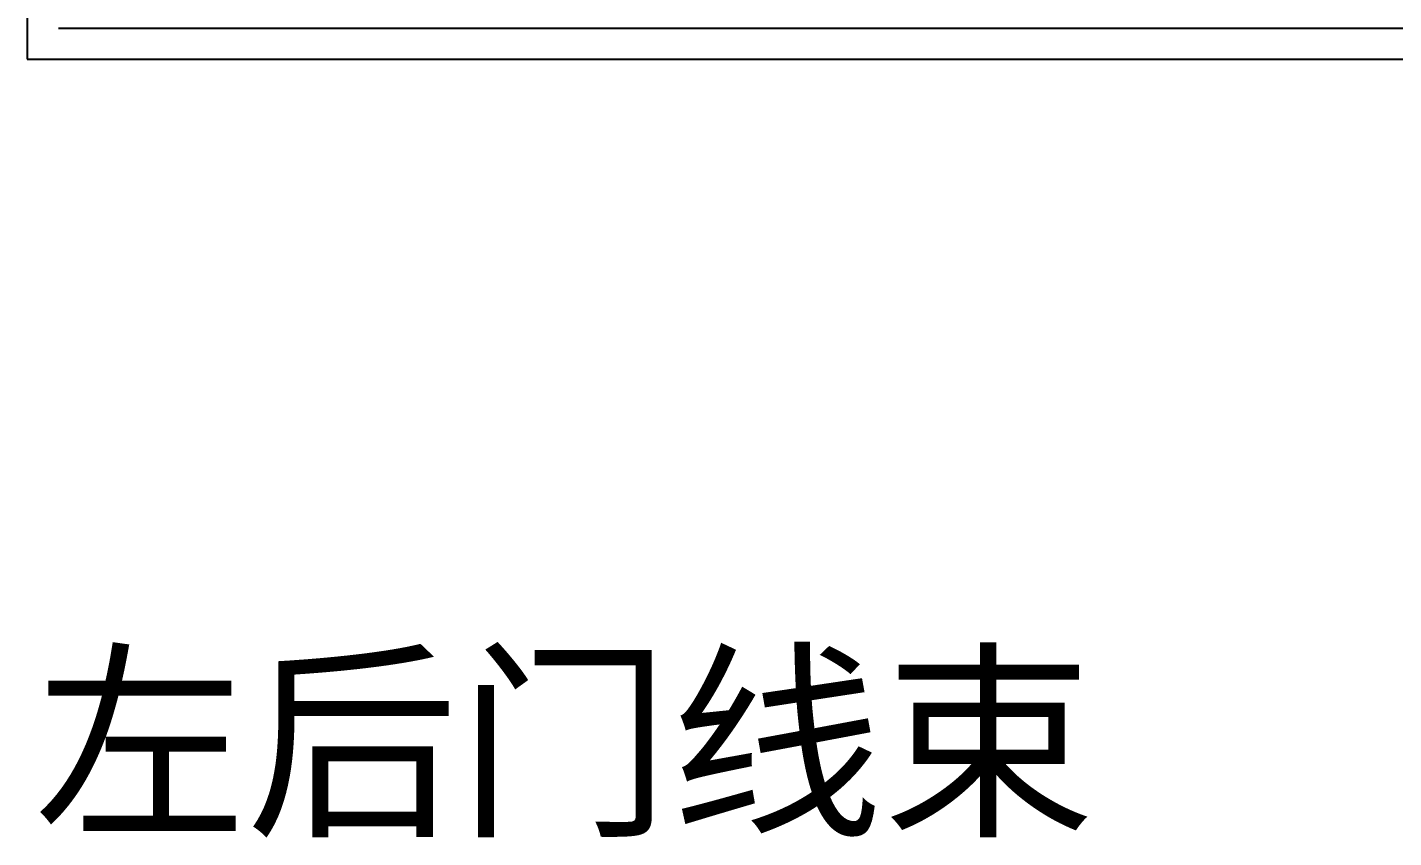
# Model space of a CAD drawing. Header units: inches. Extents: x 47316 to 59086, y 3141 to 11743.
# Drawn here: x 47316 to 48195, y 7746 to 8267 of the extents above; entities that cross this region are included whole.
import ezdxf

# ---------------------------------------------------------------- set-up
doc = ezdxf.new("R2010")
doc.units = ezdxf.units.IN
doc.header["$MEASUREMENT"] = 0
doc.styles.get("Standard").update_dxf_attribs({"font": ''})
doc.styles.get('Standard').set_extended_font_data('SimSun')

msp = doc.modelspace()

# ---------------------------------------------------------------- linework, layer by layer
at = {"color": 0, "lineweight": -3}
for p, q in [((47316.34, 9087.33), (47316.34, 8246.33)), ((47336.34, 8266.33), (49674.34, 8266.33)), ((47316.34, 8246.33), (49694.34, 8246.33)), ((47316.34, 8246.33), (47336.34, 8246.33))]:
    msp.add_line(p, q, dxfattribs=at)

# ---------------------------------------------------------------- texts
at = {"insert": (47320.79, 7856.86), "char_height": 100, "width": 753.3854, "attachment_point": 1}
msp.add_mtext('{\\C2;左后门线束}', dxfattribs=at)

doc.saveas('drawing.dxf')
